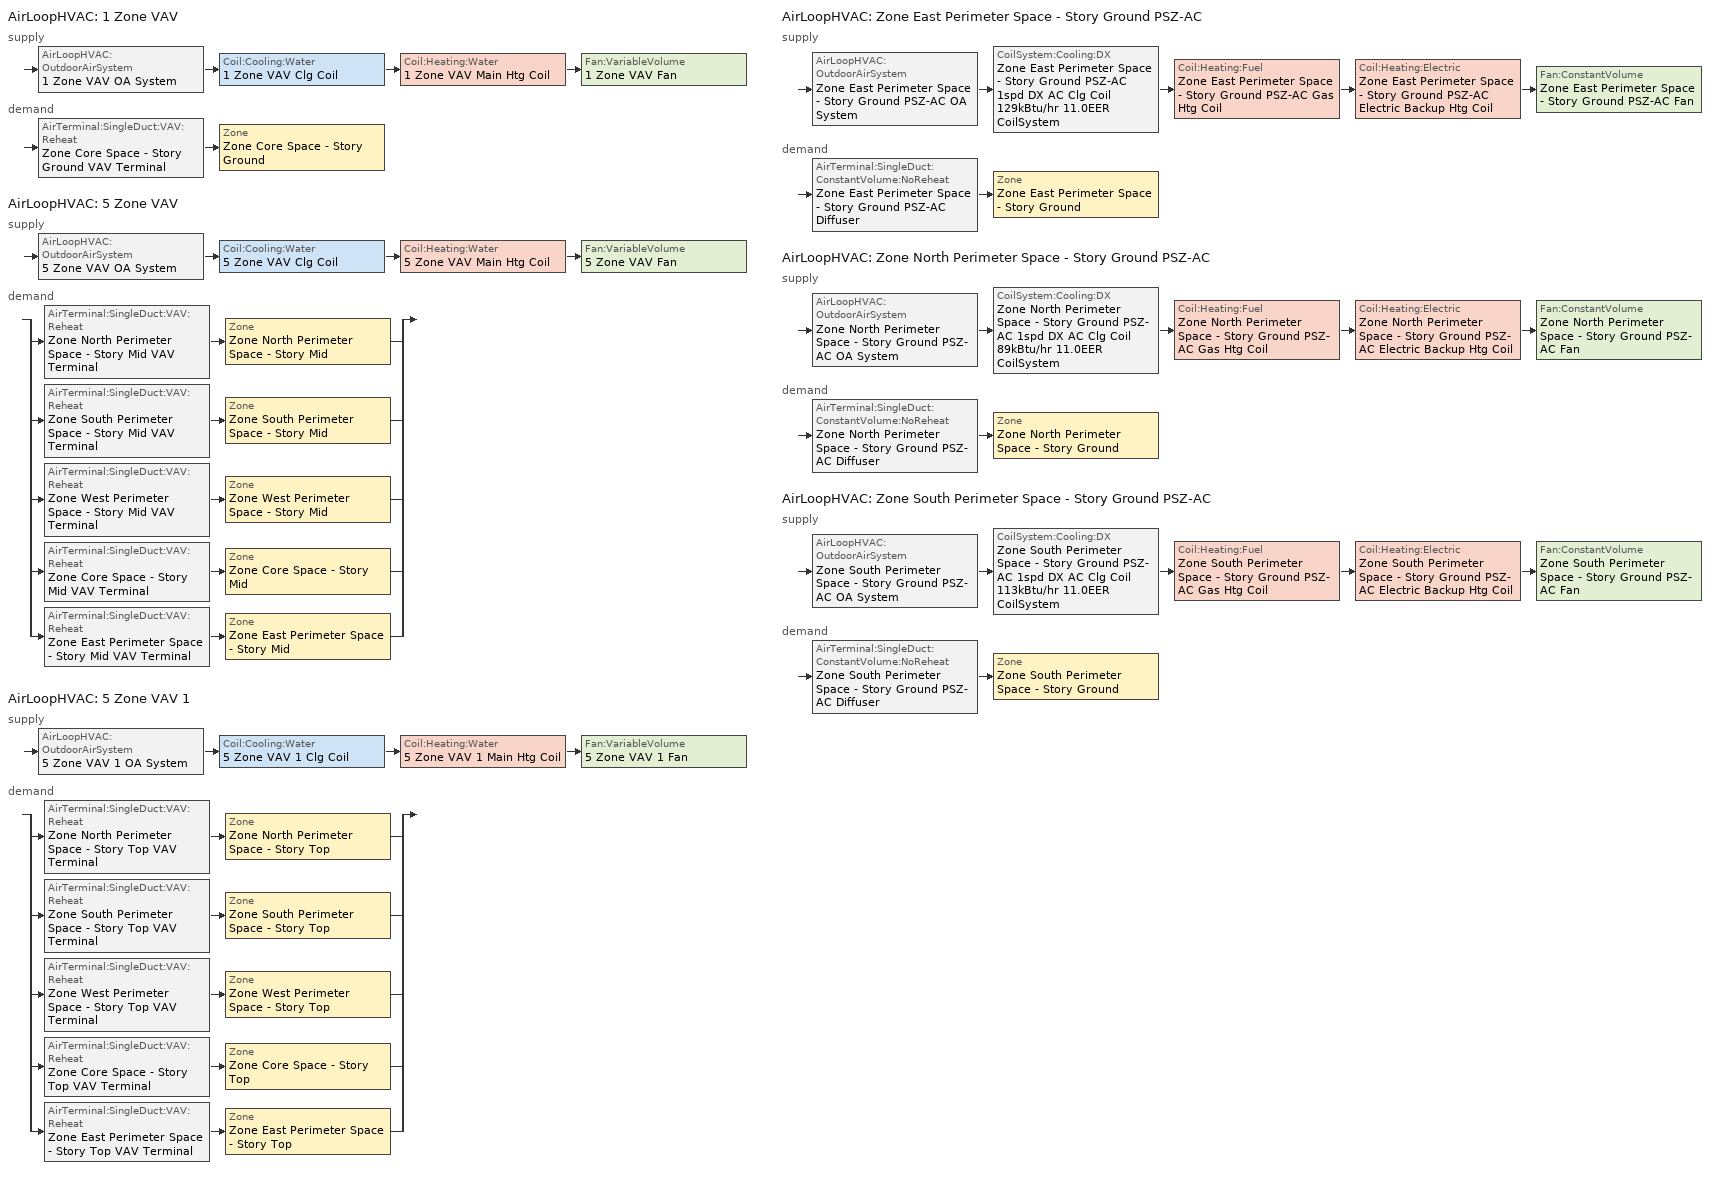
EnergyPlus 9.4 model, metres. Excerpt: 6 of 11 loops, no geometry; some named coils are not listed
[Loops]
AirLoopHVAC '1 Zone VAV'
 supply: AirLoopHVAC:OutdoorAirSystem '1 Zone VAV OA System' > Coil:Cooling:Water '1 Zone VAV Clg Coil' > Coil:Heating:Water '1 Zone VAV Main Htg Coil' > Fan:VariableVolume '1 Zone VAV Fan'
 demand: AirTerminal:SingleDuct:VAV:Reheat 'Zone Core Space - Story Ground VAV Terminal' > Zone 'Zone Core Space - Story Ground'
AirLoopHVAC '5 Zone VAV'
 supply: AirLoopHVAC:OutdoorAirSystem '5 Zone VAV OA System' > Coil:Cooling:Water '5 Zone VAV Clg Coil' > Coil:Heating:Water '5 Zone VAV Main Htg Coil' > Fan:VariableVolume '5 Zone VAV Fan'
 demand: split
  | AirTerminal:SingleDuct:VAV:Reheat 'Zone North Perimeter Space - Story Mid VAV Terminal' > Zone 'Zone North Perimeter Space - Story Mid'
  | AirTerminal:SingleDuct:VAV:Reheat 'Zone South Perimeter Space - Story Mid VAV Terminal' > Zone 'Zone South Perimeter Space - Story Mid'
  | AirTerminal:SingleDuct:VAV:Reheat 'Zone West Perimeter Space - Story Mid VAV Terminal' > Zone 'Zone West Perimeter Space - Story Mid'
  | AirTerminal:SingleDuct:VAV:Reheat 'Zone Core Space - Story Mid VAV Terminal' > Zone 'Zone Core Space - Story Mid'
  | AirTerminal:SingleDuct:VAV:Reheat 'Zone East Perimeter Space - Story Mid VAV Terminal' > Zone 'Zone East Perimeter Space - Story Mid'
AirLoopHVAC '5 Zone VAV 1'
 supply: AirLoopHVAC:OutdoorAirSystem '5 Zone VAV 1 OA System' > Coil:Cooling:Water '5 Zone VAV 1 Clg Coil' > Coil:Heating:Water '5 Zone VAV 1 Main Htg Coil' > Fan:VariableVolume '5 Zone VAV 1 Fan'
 demand: split
  | AirTerminal:SingleDuct:VAV:Reheat 'Zone North Perimeter Space - Story Top VAV Terminal' > Zone 'Zone North Perimeter Space - Story Top'
  | AirTerminal:SingleDuct:VAV:Reheat 'Zone South Perimeter Space - Story Top VAV Terminal' > Zone 'Zone South Perimeter Space - Story Top'
  | AirTerminal:SingleDuct:VAV:Reheat 'Zone West Perimeter Space - Story Top VAV Terminal' > Zone 'Zone West Perimeter Space - Story Top'
  | AirTerminal:SingleDuct:VAV:Reheat 'Zone Core Space - Story Top VAV Terminal' > Zone 'Zone Core Space - Story Top'
  | AirTerminal:SingleDuct:VAV:Reheat 'Zone East Perimeter Space - Story Top VAV Terminal' > Zone 'Zone East Perimeter Space - Story Top'
AirLoopHVAC 'Zone East Perimeter Space - Story Ground PSZ-AC'
 supply: AirLoopHVAC:OutdoorAirSystem 'Zone East Perimeter Space - Story Ground PSZ-AC OA System' > CoilSystem:Cooling:DX 'Zone East Perimeter Space - Story Ground PSZ-AC 1spd DX AC Clg Coil 129kBtu/hr 11.0EER CoilSystem' > Coil:Heating:Fuel 'Zone East Perimeter Space - Story Ground PSZ-AC Gas Htg Coil' > Coil:Heating:Electric 'Zone East Perimeter Space - Story Ground PSZ-AC Electric Backup Htg Coil' > Fan:ConstantVolume 'Zone East Perimeter Space - Story Ground PSZ-AC Fan'
 demand: AirTerminal:SingleDuct:ConstantVolume:NoReheat 'Zone East Perimeter Space - Story Ground PSZ-AC Diffuser' > Zone 'Zone East Perimeter Space - Story Ground'
AirLoopHVAC 'Zone North Perimeter Space - Story Ground PSZ-AC'
 supply: AirLoopHVAC:OutdoorAirSystem 'Zone North Perimeter Space - Story Ground PSZ-AC OA System' > CoilSystem:Cooling:DX 'Zone North Perimeter Space - Story Ground PSZ-AC 1spd DX AC Clg Coil 89kBtu/hr 11.0EER CoilSystem' > Coil:Heating:Fuel 'Zone North Perimeter Space - Story Ground PSZ-AC Gas Htg Coil' > Coil:Heating:Electric 'Zone North Perimeter Space - Story Ground PSZ-AC Electric Backup Htg Coil' > Fan:ConstantVolume 'Zone North Perimeter Space - Story Ground PSZ-AC Fan'
 demand: AirTerminal:SingleDuct:ConstantVolume:NoReheat 'Zone North Perimeter Space - Story Ground PSZ-AC Diffuser' > Zone 'Zone North Perimeter Space - Story Ground'
AirLoopHVAC 'Zone South Perimeter Space - Story Ground PSZ-AC'
 supply: AirLoopHVAC:OutdoorAirSystem 'Zone South Perimeter Space - Story Ground PSZ-AC OA System' > CoilSystem:Cooling:DX 'Zone South Perimeter Space - Story Ground PSZ-AC 1spd DX AC Clg Coil 113kBtu/hr 11.0EER CoilSystem' > Coil:Heating:Fuel 'Zone South Perimeter Space - Story Ground PSZ-AC Gas Htg Coil' > Coil:Heating:Electric 'Zone South Perimeter Space - Story Ground PSZ-AC Electric Backup Htg Coil' > Fan:ConstantVolume 'Zone South Perimeter Space - Story Ground PSZ-AC Fan'
 demand: AirTerminal:SingleDuct:ConstantVolume:NoReheat 'Zone South Perimeter Space - Story Ground PSZ-AC Diffuser' > Zone 'Zone South Perimeter Space - Story Ground'
[ZoneControl:Thermostat] Temperature Difference Between Cutout And Setpoint {deltaC}=0
Name | Zone or ZoneList | Control Type Schedule | Control 1
Zone Core Space - Story Ground Thermostat | Zone Core Space - Story Ground | Zone Core Space - Story Ground Thermostat Schedule | Office WholeBuilding - Md Office - 90.1-2010 Thermostat
Zone Core Space - Story Mid Thermostat | Zone Core Space - Story Mid | Zone Core Space - Story Mid Thermostat Schedule | Office WholeBuilding - Md Office - 90.1-2010 Thermostat 1
Zone Core Space - Story Top Thermostat | Zone Core Space - Story Top | Zone Core Space - Story Top Thermostat Schedule | Office WholeBuilding - Md Office - 90.1-2010 Thermostat 2
Zone East Perimeter Space - Story Ground Thermostat | Zone East Perimeter Space - Story Ground | Zone East Perimeter Space - Story Ground Thermostat Schedule | Office WholeBuilding - Md Office - 90.1-2010 Thermostat 3
Zone East Perimeter Space - Story Mid Thermostat | Zone East Perimeter Space - Story Mid | Zone East Perimeter Space - Story Mid Thermostat Schedule | Office WholeBuilding - Md Office - 90.1-2010 Thermostat 4
Zone East Perimeter Space - Story Top Thermostat | Zone East Perimeter Space - Story Top | Zone East Perimeter Space - Story Top Thermostat Schedule | Office WholeBuilding - Md Office - 90.1-2010 Thermostat 5
Zone North Perimeter Space - Story Ground Thermostat | Zone North Perimeter Space - Story Ground | Zone North Perimeter Space - Story Ground Thermostat Schedule | Office WholeBuilding - Md Office - 90.1-2010 Thermostat 6
Zone North Perimeter Space - Story Mid Thermostat | Zone North Perimeter Space - Story Mid | Zone North Perimeter Space - Story Mid Thermostat Schedule | Office WholeBuilding - Md Office - 90.1-2010 Thermostat 7
Zone North Perimeter Space - Story Top Thermostat | Zone North Perimeter Space - Story Top | Zone North Perimeter Space - Story Top Thermostat Schedule | Office WholeBuilding - Md Office - 90.1-2010 Thermostat 8
Zone South Perimeter Space - Story Ground Thermostat | Zone South Perimeter Space - Story Ground | Zone South Perimeter Space - Story Ground Thermostat Schedule | Office WholeBuilding - Md Office - 90.1-2010 Thermostat 9
Zone South Perimeter Space - Story Mid Thermostat | Zone South Perimeter Space - Story Mid | Zone South Perimeter Space - Story Mid Thermostat Schedule | Office WholeBuilding - Md Office - 90.1-2010 Thermostat 10
Zone South Perimeter Space - Story Top Thermostat | Zone South Perimeter Space - Story Top | Zone South Perimeter Space - Story Top Thermostat Schedule | Office WholeBuilding - Md Office - 90.1-2010 Thermostat 11
Zone West Perimeter Space - Story Mid Thermostat | Zone West Perimeter Space - Story Mid | Zone West Perimeter Space - Story Mid Thermostat Schedule | Office WholeBuilding - Md Office - 90.1-2010 Thermostat 13
Zone West Perimeter Space - Story Top Thermostat | Zone West Perimeter Space - Story Top | Zone West Perimeter Space - Story Top Thermostat Schedule | Office WholeBuilding - Md Office - 90.1-2010 Thermostat 14
[ThermostatSetpoint:DualSetpoint] Heating Setpoint Temperature Schedule=OfficeMedium HTGSETP_SCH_PACU_VAV_bot; Cooling Setpoint Temperature Schedule=OfficeMedium CLGSETP_SCH_NO_SETBACK
Office WholeBuilding - Md Office - 90.1-2010 Thermostat; Office WholeBuilding - Md Office - 90.1-2010 Thermostat 1; Office WholeBuilding - Md Office - 90.1-2010 Thermostat 2; Office WholeBuilding - Md Office - 90.1-2010 Thermostat 3; Office WholeBuilding - Md Office - 90.1-2010 Thermostat 4; Office WholeBuilding - Md Office - 90.1-2010 Thermostat 5; Office WholeBuilding - Md Office - 90.1-2010 Thermostat 6; Office WholeBuilding - Md Office - 90.1-2010 Thermostat 7; Office WholeBuilding - Md Office - 90.1-2010 Thermostat 8; Office WholeBuilding - Md Office - 90.1-2010 Thermostat 9; Office WholeBuilding - Md Office - 90.1-2010 Thermostat 10; Office WholeBuilding - Md Office - 90.1-2010 Thermostat 11; Office WholeBuilding - Md Office - 90.1-2010 Thermostat 13; Office WholeBuilding - Md Office - 90.1-2010 Thermostat 14
[AirTerminal:SingleDuct:VAV:Reheat] Availability Schedule=Always On Discrete; Maximum Air Flow Rate {m3/s}=Autosize; Zone Minimum Air Flow Input Method=Constant; Fixed Minimum Air Flow Rate {m3/s}=0; Maximum Hot Water or Steam Flow Rate {m3/s}=Autosize; Minimum Hot Water or Steam Flow Rate {m3/s}=0; Convergence Tolerance=0.001; Damper Heating Action=ReverseWithLimits; Maximum Flow per Zone Floor Area During Reheat {m3/s-m2}=Autocalculate; Maximum Flow Fraction During Reheat=0.5; Maximum Reheat Air Temperature {C}=40
Name | Constant Minimum Air Flow Fraction | Reheat Coil
Zone Core Space - Story Ground VAV Terminal | 0.2 | Zone Core Space - Story Ground Reheat Coil
Zone Core Space - Story Mid VAV Terminal | 0.338646 | Zone Core Space - Story Mid Reheat Coil
Zone Core Space - Story Top VAV Terminal | 0.324402 | Zone Core Space - Story Top Reheat Coil
Zone East Perimeter Space - Story Mid VAV Terminal | 0.2 | Zone East Perimeter Space - Story Mid Reheat Coil
Zone East Perimeter Space - Story Top VAV Terminal | 0.2 | Zone East Perimeter Space - Story Top Reheat Coil
Zone North Perimeter Space - Story Mid VAV Terminal | 0.2 | Zone North Perimeter Space - Story Mid Reheat Coil
Zone North Perimeter Space - Story Top VAV Terminal | 0.2 | Zone North Perimeter Space - Story Top Reheat Coil
Zone South Perimeter Space - Story Mid VAV Terminal | 0.2 | Zone South Perimeter Space - Story Mid Reheat Coil
Zone South Perimeter Space - Story Top VAV Terminal | 0.2 | Zone South Perimeter Space - Story Top Reheat Coil
Zone West Perimeter Space - Story Mid VAV Terminal | 0.2 | Zone West Perimeter Space - Story Mid Reheat Coil
Zone West Perimeter Space - Story Top VAV Terminal | 0.2 | Zone West Perimeter Space - Story Top Reheat Coil
[Coil:Heating:Water] Availability Schedule=Always On Discrete; U-Factor Times Area Value {W/K}=Autosize; Maximum Water Flow Rate {m3/s}=Autosize; Performance Input Method=UFactorTimesAreaAndDesignWaterFlowRate; Rated Capacity {W}=Autosize; Rated Inlet Water Temperature {C}=82.2222; Rated Inlet Air Temperature {C}=7.22222; Rated Outlet Water Temperature {C}=71.1111; Rated Outlet Air Temperature {C}=12.7778; Rated Ratio for Air and Water Convection=0.5
1 Zone VAV Main Htg Coil; 5 Zone VAV Main Htg Coil; 5 Zone VAV 1 Main Htg Coil
[Zone equipment]
Zone Core Space - Story Ground: Zone Core Space - Story Ground VAV Terminal
Zone Core Space - Story Mid: Zone Core Space - Story Mid VAV Terminal
Zone Core Space - Story Top: Zone Core Space - Story Top VAV Terminal
Zone East Perimeter Space - Story Ground: Zone East Perimeter Space - Story Ground PSZ-AC Diffuser
Zone East Perimeter Space - Story Mid: Zone East Perimeter Space - Story Mid VAV Terminal
Zone East Perimeter Space - Story Top: Zone East Perimeter Space - Story Top VAV Terminal
Zone North Perimeter Space - Story Ground: Zone North Perimeter Space - Story Ground PSZ-AC Diffuser
Zone North Perimeter Space - Story Mid: Zone North Perimeter Space - Story Mid VAV Terminal
Zone North Perimeter Space - Story Top: Zone North Perimeter Space - Story Top VAV Terminal
Zone South Perimeter Space - Story Ground: Zone South Perimeter Space - Story Ground PSZ-AC Diffuser
Zone South Perimeter Space - Story Mid: Zone South Perimeter Space - Story Mid VAV Terminal
Zone South Perimeter Space - Story Top: Zone South Perimeter Space - Story Top VAV Terminal
Zone West Perimeter Space - Story Mid: Zone West Perimeter Space - Story Mid VAV Terminal
Zone West Perimeter Space - Story Top: Zone West Perimeter Space - Story Top VAV Terminal
[Sizing:Zone] Zone Cooling Design Supply Air Temperature Input Method=SupplyAirTemperature; Zone Cooling Design Supply Air Temperature {C}=12.7778; Zone Cooling Design Supply Air Temperature Difference {deltaC}=11.11; Zone Heating Design Supply Air Temperature Input Method=SupplyAirTemperature; Zone Heating Design Supply Air Temperature Difference {deltaC}=11.11; Zone Cooling Design Supply Air Humidity Ratio {kgWater/kgDryAir}=0.0085; Zone Heating Design Supply Air Humidity Ratio {kgWater/kgDryAir}=0.008; Design Specification Outdoor Air Object=Office WholeBuilding - Md Office Ventilation; Cooling Design Air Flow Rate {m3/s}=0; Cooling Minimum Air Flow per Zone Floor Area {m3/s-m2}=0.000762; Cooling Minimum Air Flow {m3/s}=0; Cooling Minimum Air Flow Fraction=0; Heating Design Air Flow Method=DesignDay; Heating Design Air Flow Rate {m3/s}=0; Heating Maximum Air Flow per Zone Floor Area {m3/s-m2}=0.002032; Heating Maximum Air Flow {m3/s}=0.141576; Heating Maximum Air Flow Fraction=0.3; Account for Dedicated Outdoor Air System=No
Name | Zone Heating Design Supply Air Temperature {C} | Cooling Design Air Flow Method
Zone Core Space - Story Ground; Zone Core Space - Story Mid; Zone Core Space - Story Top; Zone East Perimeter Space - Story Mid; Zone East Perimeter Space - Story Top; Zone North Perimeter Space - Story Mid; Zone North Perimeter Space - Story Top; Zone South Perimeter Space - Story Mid; Zone South Perimeter Space - Story Top; Zone West Perimeter Space - Story Mid; Zone West Perimeter Space - Story Top | 40 | DesignDayWithLimit
Zone East Perimeter Space - Story Ground; Zone North Perimeter Space - Story Ground; Zone South Perimeter Space - Story Ground | 50 | DesignDay
[Controller:MechanicalVentilation] Demand Controlled Ventilation=No; Design Specification Outdoor Air Object Name 1=Office WholeBuilding - Md Office Ventilation
Name | Availability Schedule | System Outdoor Air Method | Zone or ZoneList Name 1 | Zone or ZoneList Name 2 | Design Specification Outdoor Air Object Name 2 | Zone or ZoneList Name 3 | Design Specification Outdoor Air Object Name 3 | Zone or ZoneList Name 4 | Design Specification Outdoor Air Object Name 4 | Zone or ZoneList Name 5 | Design Specification Outdoor Air Object Name 5
1 Zone VAV Vent Controller | 1 Zone VAV Occ Sch | ZoneSum | Zone Core Space - Story Ground
5 Zone VAV Vent Controller | 5 Zone VAV Occ Sch | ZoneSum | Zone Core Space - Story Mid | Zone East Perimeter Space - Story Mid | Office WholeBuilding - Md Office Ventilation | Zone North Perimeter Space - Story Mid | Office WholeBuilding - Md Office Ventilation | Zone South Perimeter Space - Story Mid | Office WholeBuilding - Md Office Ventilation | Zone West Perimeter Space - Story Mid | Office WholeBuilding - Md Office Ventilation
5 Zone VAV 1 Vent Controller | 5 Zone VAV 1 Occ Sch | VentilationRateProcedure | Zone Core Space - Story Top | Zone East Perimeter Space - Story Top | Office WholeBuilding - Md Office Ventilation | Zone North Perimeter Space - Story Top | Office WholeBuilding - Md Office Ventilation | Zone South Perimeter Space - Story Top | Office WholeBuilding - Md Office Ventilation | Zone West Perimeter Space - Story Top | Office WholeBuilding - Md Office Ventilation
Controller Mechanical Ventilation 1 | Zone East Perimeter Space - Story Ground PSZ-AC Occ Sch | ZoneSum | Zone East Perimeter Space - Story Ground
Controller Mechanical Ventilation 2 | Zone North Perimeter Space - Story Ground PSZ-AC Occ Sch | ZoneSum | Zone North Perimeter Space - Story Ground
Controller Mechanical Ventilation 3 | Zone South Perimeter Space - Story Ground PSZ-AC Occ Sch | ZoneSum | Zone South Perimeter Space - Story Ground
[DesignSpecification:OutdoorAir]
Office WholeBuilding - Md Office Ventilation: Outdoor Air Method=Sum; Outdoor Air Flow per Person {m3/s-person}=0; Outdoor Air Flow per Zone Floor Area {m3/s-m2}=0.0004318; Outdoor Air Flow per Zone {m3/s}=0; Outdoor Air Flow Air Changes per Hour {1/hr}=0
[AirTerminal:SingleDuct:ConstantVolume:NoReheat] Availability Schedule=Always On Discrete; Maximum Air Flow Rate {m3/s}=AutoSize
Zone East Perimeter Space - Story Ground PSZ-AC Diffuser; Zone North Perimeter Space - Story Ground PSZ-AC Diffuser; Zone South Perimeter Space - Story Ground PSZ-AC Diffuser
[AirLoopHVAC] Design Supply Air Flow Rate {m3/s}=AutoSize; Design Return Air Flow Fraction of Supply Air Flow=1
1 Zone VAV; 5 Zone VAV; 5 Zone VAV 1; Zone East Perimeter Space - Story Ground PSZ-AC; Zone North Perimeter Space - Story Ground PSZ-AC; Zone South Perimeter Space - Story Ground PSZ-AC
[Sizing:System] Type of Load to Size On=Sensible; Preheat Design Temperature {C}=7.22222; Preheat Design Humidity Ratio {kgWater/kgDryAir}=0.008; Precool Design Temperature {C}=12.7778; Precool Design Humidity Ratio {kgWater/kgDryAir}=0.008; Central Cooling Design Supply Air Temperature {C}=12.7778; Type of Zone Sum to Use=Coincident; 100% Outdoor Air in Cooling=No; 100% Outdoor Air in Heating=No; Central Cooling Design Supply Air Humidity Ratio {kgWater/kgDryAir}=0.0085; Central Heating Design Supply Air Humidity Ratio {kgWater/kgDryAir}=0.008; Cooling Supply Air Flow Rate Method=DesignDay; Cooling Supply Air Flow Rate {m3/s}=0; Cooling Supply Air Flow Rate Per Floor Area {m3/s-m2}=0.00996765; Cooling Fraction of Autosized Cooling Supply Air Flow Rate=1; Cooling Supply Air Flow Rate Per Unit Cooling Capacity {m3/s-W}=3.94755e-05; Heating Supply Air Flow Rate Method=DesignDay; Heating Supply Air Flow Rate {m3/s}=0; Heating Supply Air Flow Rate Per Floor Area {m3/s-m2}=0.00996765; Heating Fraction of Autosized Heating Supply Air Flow Rate=1; Heating Fraction of Autosized Cooling Supply Air Flow Rate=1; Heating Supply Air Flow Rate Per Unit Heating Capacity {m3/s-W}=3.15882e-05; System Outdoor Air Method=ZoneSum; Zone Maximum Outdoor Air Fraction=1; Cooling Design Capacity Method=CoolingDesignCapacity; Cooling Design Capacity {W}=Autosize; Cooling Design Capacity Per Floor Area {W/m2}=234.7; Fraction of Autosized Cooling Design Capacity=1; Heating Design Capacity Method=HeatingDesignCapacity; Heating Design Capacity {W}=Autosize; Heating Design Capacity Per Floor Area {W/m2}=157; Fraction of Autosized Heating Design Capacity=1; Central Cooling Capacity Control Method=OnOff
Name | Design Outdoor Air Flow Rate {m3/s} | Central Heating Maximum System Air Flow Ratio | Central Heating Design Supply Air Temperature {C}
1 Zone VAV | Autosize | 0.3 | 12.7778
5 Zone VAV | 60.1733 | 0.3 | 12.7778
5 Zone VAV 1 | 3.34296 | 0.3 | 12.7778
Zone East Perimeter Space - Story Ground PSZ-AC; Zone North Perimeter Space - Story Ground PSZ-AC; Zone South Perimeter Space - Story Ground PSZ-AC | Autosize | 1 | 50
[Controller:WaterCoil] Control Variable=Temperature; Actuator Variable=Flow; Maximum Actuated Flow {m3/s}=Autosize; Minimum Actuated Flow {m3/s}=0
Name | Action | Controller Convergence Tolerance {deltaC}
1 Zone VAV Clg Coil Controller; 5 Zone VAV Clg Coil Controller; 5 Zone VAV 1 Clg Coil Controller | Reverse | Autosize
1 Zone VAV Main Htg Coil Controller; 5 Zone VAV Main Htg Coil Controller; 5 Zone VAV 1 Main Htg Coil Controller | Normal | 0.0001
[Controller:OutdoorAir] Maximum Outdoor Air Flow Rate {m3/s}=Autosize; Economizer Control Type=DifferentialDryBulb; Economizer Control Action Type=ModulateFlow; Lockout Type=LockoutWithHeating; Minimum Limit Type=FixedMinimum; High Humidity Control=No; Control High Indoor Humidity Based on Outdoor Humidity Ratio=Yes
Name | Minimum Outdoor Air Flow Rate {m3/s} | Minimum Outdoor Air Schedule | Mechanical Ventilation Controller | Heat Recovery Bypass Control Type
1 Zone VAV OA Controller | Autosize | 1 Zone VAV Occ Sch | 1 Zone VAV Vent Controller | BypassWhenWithinEconomizerLimits
5 Zone VAV OA Controller | Autosize | 5 Zone VAV Occ Sch | 5 Zone VAV Vent Controller | BypassWhenOAFlowGreaterThanMinimum
5 Zone VAV 1 OA Controller | 0 | 5 Zone VAV 1 Occ Sch | 5 Zone VAV 1 Vent Controller | BypassWhenWithinEconomizerLimits
Zone East Perimeter Space - Story Ground PSZ-AC OA System Controller | Autosize | Zone East Perimeter Space - Story Ground PSZ-AC Occ Sch | Controller Mechanical Ventilation 1 | BypassWhenWithinEconomizerLimits
Zone North Perimeter Space - Story Ground PSZ-AC OA System Controller | Autosize | Zone North Perimeter Space - Story Ground PSZ-AC Occ Sch | Controller Mechanical Ventilation 2 | BypassWhenWithinEconomizerLimits
Zone South Perimeter Space - Story Ground PSZ-AC OA System Controller | Autosize | Zone South Perimeter Space - Story Ground PSZ-AC Occ Sch | Controller Mechanical Ventilation 3 | BypassWhenWithinEconomizerLimits
[SetpointManager:MixedAir] Control Variable=Temperature
Name | Setpoint Node or NodeList
1 Zone VAV Mixed Air Node OS Default SPM | 1 Zone VAV Mixed Air Node
1 Zone VAV Clg Coil Outlet Air Node OS Default SPM | 1 Zone VAV Clg Coil Outlet Air Node
1 Zone VAV Main Htg Coil Outlet Air Node OS Default SPM | 1 Zone VAV Main Htg Coil Outlet Air Node
5 Zone VAV Mixed Air Node OS Default SPM | 5 Zone VAV Mixed Air Node
5 Zone VAV Clg Coil Outlet Air Node OS Default SPM | 5 Zone VAV Clg Coil Outlet Air Node
5 Zone VAV Main Htg Coil Outlet Air Node OS Default SPM | 5 Zone VAV Main Htg Coil Outlet Air Node
5 Zone VAV 1 Mixed Air Node OS Default SPM | 5 Zone VAV 1 Mixed Air Node
5 Zone VAV 1 Clg Coil Outlet Air Node OS Default SPM | 5 Zone VAV 1 Clg Coil Outlet Air Node
5 Zone VAV 1 Main Htg Coil Outlet Air Node OS Default SPM | 5 Zone VAV 1 Main Htg Coil Outlet Air Node
Zone East Perimeter Space - Story Ground PSZ-AC Mixed Air Node OS Default SPM | Zone East Perimeter Space - Story Ground PSZ-AC Mixed Air Node
Zone East Perimeter Space - Story Ground PSZ-AC 1spd DX AC Clg Coil Outlet Air Node OS Default SPM | Zone East Perimeter Space - Story Ground PSZ-AC 1spd DX AC Clg Coil Outlet Air Node
Zone East Perimeter Space - Story Ground PSZ-AC Gas Htg Coil Outlet Air Node OS Default SPM | Zone East Perimeter Space - Story Ground PSZ-AC Gas Htg Coil Outlet Air Node
Zone East Perimeter Space - Story Ground PSZ-AC Electric Backup Htg Coil Outlet Air Node OS Default SPM | Zone East Perimeter Space - Story Ground PSZ-AC Electric Backup Htg Coil Outlet Air Node
Zone North Perimeter Space - Story Ground PSZ-AC Mixed Air Node OS Default SPM | Zone North Perimeter Space - Story Ground PSZ-AC Mixed Air Node
Zone North Perimeter Space - Story Ground PSZ-AC 1spd DX AC Clg Coil Outlet Air Node OS Default SPM | Zone North Perimeter Space - Story Ground PSZ-AC 1spd DX AC Clg Coil Outlet Air Node
Zone North Perimeter Space - Story Ground PSZ-AC Gas Htg Coil Outlet Air Node OS Default SPM | Zone North Perimeter Space - Story Ground PSZ-AC Gas Htg Coil Outlet Air Node
Zone North Perimeter Space - Story Ground PSZ-AC Electric Backup Htg Coil Outlet Air Node OS Default SPM | Zone North Perimeter Space - Story Ground PSZ-AC Electric Backup Htg Coil Outlet Air Node
Zone South Perimeter Space - Story Ground PSZ-AC Mixed Air Node OS Default SPM | Zone South Perimeter Space - Story Ground PSZ-AC Mixed Air Node
Zone South Perimeter Space - Story Ground PSZ-AC 1spd DX AC Clg Coil Outlet Air Node OS Default SPM | Zone South Perimeter Space - Story Ground PSZ-AC 1spd DX AC Clg Coil Outlet Air Node
Zone South Perimeter Space - Story Ground PSZ-AC Gas Htg Coil Outlet Air Node OS Default SPM | Zone South Perimeter Space - Story Ground PSZ-AC Gas Htg Coil Outlet Air Node
Zone South Perimeter Space - Story Ground PSZ-AC Electric Backup Htg Coil Outlet Air Node OS Default SPM | Zone South Perimeter Space - Story Ground PSZ-AC Electric Backup Htg Coil Outlet Air Node
[Coil:Cooling:Water] Availability Schedule=Always On Discrete; Design Water Flow Rate {m3/s}=Autosize; Design Air Flow Rate {m3/s}=Autosize; Design Inlet Water Temperature {C}=Autosize; Design Inlet Air Temperature {C}=Autosize; Design Outlet Air Temperature {C}=Autosize; Design Inlet Air Humidity Ratio {kgWater/kgDryAir}=Autosize; Design Outlet Air Humidity Ratio {kgWater/kgDryAir}=Autosize; Type of Analysis=SimpleAnalysis; Heat Exchanger Configuration=CrossFlow
1 Zone VAV Clg Coil; 5 Zone VAV Clg Coil; 5 Zone VAV 1 Clg Coil
[Fan:VariableVolume] Pressure Rise {Pa}=1389.92; Maximum Flow Rate {m3/s}=AutoSize; Fan Power Minimum Flow Rate Input Method=Fraction; Fan Power Minimum Air Flow Rate {m3/s}=0; Motor In Airstream Fraction=1; Fan Power Coefficient 5=0
Name | Availability Schedule | Fan Total Efficiency | Fan Power Minimum Flow Fraction | Motor Efficiency | Fan Power Coefficient 1 | Fan Power Coefficient 2 | Fan Power Coefficient 3 | Fan Power Coefficient 4
1 Zone VAV Fan | 1 Zone VAV Occ Sch | 0.59605 | 0.1 | 0.917 | 0.027828 | 0.026583 | -0.087069 | 1.03092
5 Zone VAV Fan | 5 Zone VAV Occ Sch | 0.6253 | 0.25 | 0.962 | 0.04076 | 0.0881 | -0.0729 | 0.9437
5 Zone VAV 1 Fan | 5 Zone VAV 1 Occ Sch | 0.6175 | 0.25 | 0.95 | 0.04076 | 0.0881 | -0.0729 | 0.9437
[SetpointManager:Scheduled]
1 Zone VAV Supply Air Setpoint Manager: Control Variable=Temperature; Schedule=Supply Air Temp - 55.0F; Setpoint Node or NodeList=1 Zone VAV Supply Outlet Node
[HeatExchanger:AirToAir:SensibleAndLatent]
5 Zone VAV ERV: Availability Schedule=Always On Discrete; Nominal Supply Air Flow Rate {m3/s}=Autosize; Sensible Effectiveness at 100% Heating Air Flow=0.5; Latent Effectiveness at 100% Heating Air Flow=0.5; Sensible Effectiveness at 75% Heating Air Flow=0.5; Latent Effectiveness at 75% Heating Air Flow=0.5; Sensible Effectiveness at 100% Cooling Air Flow=0.5; Latent Effectiveness at 100% Cooling Air Flow=0.5; Sensible Effectiveness at 75% Cooling Air Flow=0.5; Latent Effectiveness at 75% Cooling Air Flow=0.5; Nominal Electric Power {W}=466333; Supply Air Outlet Temperature Control=No; Heat Exchanger Type=Rotary; Frost Control Type=ExhaustOnly; Threshold Temperature {C}=-23.3; Initial Defrost Time Fraction=0.167; Rate of Defrost Time Fraction Increase {1/K}=1.44; Economizer Lockout=Yes
[SetpointManager:OutdoorAirPretreat]
Setpoint Manager Outdoor Air Pretreat 1: Control Variable=Temperature; Minimum Setpoint Temperature {C}=-99; Maximum Setpoint Temperature {C}=99; Minimum Setpoint Humidity Ratio {kgWater/kgDryAir}=1e-05; Maximum Setpoint Humidity Ratio {kgWater/kgDryAir}=1
[SetpointManager:Warmest] Control Variable=Temperature; Minimum Setpoint Temperature {C}=12.7778; Maximum Setpoint Temperature {C}=15.5556; Strategy=MaximumTemperature
Name | HVAC Air Loop | Setpoint Node or NodeList
5 Zone VAV SAT Warmest Reset | 5 Zone VAV | 5 Zone VAV Supply Outlet Node
5 Zone VAV 1 SAT Warmest Reset | 5 Zone VAV 1 | 5 Zone VAV 1 Supply Outlet Node
[CoilSystem:Cooling:DX] Availability Schedule=Always On Discrete
Name | Cooling Coil
Zone East Perimeter Space - Story Ground PSZ-AC 1spd DX AC Clg Coil 129kBtu/hr 11.0EER CoilSystem | Zone East Perimeter Space - Story Ground PSZ-AC 1spd DX AC Clg Coil 129kBtu/hr 11.0EER
Zone North Perimeter Space - Story Ground PSZ-AC 1spd DX AC Clg Coil 89kBtu/hr 11.0EER CoilSystem | Zone North Perimeter Space - Story Ground PSZ-AC 1spd DX AC Clg Coil 89kBtu/hr 11.0EER
Zone South Perimeter Space - Story Ground PSZ-AC 1spd DX AC Clg Coil 113kBtu/hr 11.0EER CoilSystem | Zone South Perimeter Space - Story Ground PSZ-AC 1spd DX AC Clg Coil 113kBtu/hr 11.0EER
[Coil:Cooling:DX:SingleSpeed] Availability Schedule=Always On Discrete; Gross Rated Total Cooling Capacity {W}=Autosize; Gross Rated Sensible Heat Ratio=Autosize; Gross Rated Cooling COP {W/W}=3.79883; Rated Air Flow Rate {m3/s}=Autosize; Rated Evaporator Fan Power Per Volume Flow Rate {W/(m3/s)}=773.3; Total Cooling Capacity Function of Temperature Curve=PSZ-Fine Storage DX Coil Cap-FT; Total Cooling Capacity Function of Flow Fraction Curve=DX Coil Cap-FF; Energy Input Ratio Function of Temperature Curve=PSZ-AC DX Coil EIR-FT; Energy Input Ratio Function of Flow Fraction Curve=Split DX Coil EIR-FF; Part Load Fraction Correlation Curve=HPACCOOLPLFFPLR; Minimum Outdoor Dry-Bulb Temperature for Compressor Operation {C}=-25; Condenser Type=AirCooled; Evaporative Condenser Effectiveness=0; Evaporative Condenser Air Flow Rate {m3/s}=Autosize; Evaporative Condenser Pump Rated Power Consumption {W}=Autosize; Crankcase Heater Capacity {W}=0; Maximum Outdoor Dry-Bulb Temperature for Crankcase Heater Operation {C}=0; Basin Heater Capacity {W/K}=0; Basin Heater Setpoint Temperature {C}=10
Zone East Perimeter Space - Story Ground PSZ-AC 1spd DX AC Clg Coil 129kBtu/hr 11.0EER; Zone North Perimeter Space - Story Ground PSZ-AC 1spd DX AC Clg Coil 89kBtu/hr 11.0EER; Zone South Perimeter Space - Story Ground PSZ-AC 1spd DX AC Clg Coil 113kBtu/hr 11.0EER
[Coil:Heating:Fuel] Availability Schedule=Always On Discrete; Fuel Type=NaturalGas; Burner Efficiency=0.8; Nominal Capacity {W}=AutoSize; Parasitic Electric Load {W}=0; Parasitic Fuel Load {W}=0
Zone East Perimeter Space - Story Ground PSZ-AC Gas Htg Coil; Zone North Perimeter Space - Story Ground PSZ-AC Gas Htg Coil; Zone South Perimeter Space - Story Ground PSZ-AC Gas Htg Coil
[Coil:Heating:Electric] Availability Schedule=Always On Discrete; Efficiency=1; Nominal Capacity {W}=Autosize
Zone East Perimeter Space - Story Ground PSZ-AC Electric Backup Htg Coil; Zone North Perimeter Space - Story Ground PSZ-AC Electric Backup Htg Coil; Zone South Perimeter Space - Story Ground PSZ-AC Electric Backup Htg Coil
[Fan:ConstantVolume] Pressure Rise {Pa}=622.722; Maximum Flow Rate {m3/s}=AutoSize; Motor In Airstream Fraction=1
Name | Availability Schedule | Fan Total Efficiency | Motor Efficiency
Zone East Perimeter Space - Story Ground PSZ-AC Fan | Zone East Perimeter Space - Story Ground PSZ-AC Occ Sch | 0.58175 | 0.895
Zone North Perimeter Space - Story Ground PSZ-AC Fan | Zone North Perimeter Space - Story Ground PSZ-AC Occ Sch | 0.56225 | 0.865
Zone South Perimeter Space - Story Ground PSZ-AC Fan | Zone South Perimeter Space - Story Ground PSZ-AC Occ Sch | 0.58175 | 0.895
[SetpointManager:SingleZone:Reheat] Control Variable=Temperature; Minimum Supply Air Temperature {C}=12.7778; Maximum Supply Air Temperature {C}=50
Name | Control Zone | Setpoint Node or NodeList
Zone East Perimeter Space - Story Ground Setpoint Manager SZ Reheat | Zone East Perimeter Space - Story Ground | Zone East Perimeter Space - Story Ground PSZ-AC Supply Outlet Node
Zone North Perimeter Space - Story Ground Setpoint Manager SZ Reheat | Zone North Perimeter Space - Story Ground | Zone North Perimeter Space - Story Ground PSZ-AC Supply Outlet Node
Zone South Perimeter Space - Story Ground Setpoint Manager SZ Reheat | Zone South Perimeter Space - Story Ground | Zone South Perimeter Space - Story Ground PSZ-AC Supply Outlet Node
[Schedule:Compact]
Zone Core Space - Story Ground Thermostat Schedule; Zone Core Space - Story Mid Thermostat Schedule; Zone Core Space - Story Top Thermostat Schedule; Zone East Perimeter Space - Story Ground Thermostat Schedule; Zone East Perimeter Space - Story Mid Thermostat Schedule; Zone East Perimeter Space - Story Top Thermostat Schedule; Zone North Perimeter Space - Story Ground Thermostat Schedule; Zone North Perimeter Space - Story Mid Thermostat Schedule; Zone North Perimeter Space - Story Top Thermostat Schedule; Zone South Perimeter Space - Story Ground Thermostat Schedule; Zone South Perimeter Space - Story Mid Thermostat Schedule; Zone South Perimeter Space - Story Top Thermostat Schedule; Zone West Perimeter Space - Story Mid Thermostat Schedule; Zone West Perimeter Space - Story Top Thermostat Schedule: Through: 12/31, For: AllDays, Until: 24:00, 4
[Schedule:Day:Interval]
OfficeMedium HTGSETP_SCH_PACU_VAV_bot Wkdy Day: No, 05:00, 15.6, 22:00, 21, 24:00, 15.6
OfficeMedium HTGSETP_SCH_PACU_VAV_bot Sat Day: No, 05:00, 15.6, 17:00, 21, 24:00, 15.6
OfficeMedium HTGSETP_SCH_PACU_VAV_bot Default; OfficeMedium HTGSETP_SCH_PACU_VAV_bot Summer Design Day: No, 24:00, 15.6
OfficeMedium HTGSETP_SCH_PACU_VAV_bot Winter Design Day: No, 05:00, 15.6, 06:00, 17.6, 07:00, 19.6, 22:00, 21, 24:00, 15.6
OfficeMedium CLGSETP_SCH_NO_SETBACK Default|WntrDsn|Sat|Wkdy Day; OfficeMedium CLGSETP_SCH_NO_SETBACK Default; OfficeMedium CLGSETP_SCH_NO_SETBACK Winter Design Day: No, 24:00, 24
OfficeMedium CLGSETP_SCH_NO_SETBACK Summer Design Day: No, 05:00, 26.7, 06:00, 25.7, 07:00, 25, 22:00, 24, 24:00, 26.7
1 Zone VAV Occ Sch Default; 5 Zone VAV Occ Sch Default; 5 Zone VAV 1 Occ Sch Default; Zone East Perimeter Space - Story Ground PSZ-AC Occ Sch Default; Zone North Perimeter Space - Story Ground PSZ-AC Occ Sch Default; Zone South Perimeter Space - Story Ground PSZ-AC Occ Sch Default: No, 07:00, 0, 18:00, 1, 24:00, 0
1 Zone VAV Occ Sch Saturday; 5 Zone VAV Occ Sch Saturday; 5 Zone VAV 1 Occ Sch Saturday; Zone East Perimeter Space - Story Ground PSZ-AC Occ Sch Saturday; Zone North Perimeter Space - Story Ground PSZ-AC Occ Sch Saturday; Zone South Perimeter Space - Story Ground PSZ-AC Occ Sch Saturday: No, 08:00, 0, 12:00, 1, 24:00, 0
1 Zone VAV Occ Sch Sunday; 5 Zone VAV Occ Sch Sunday; 5 Zone VAV 1 Occ Sch Sunday; Zone East Perimeter Space - Story Ground PSZ-AC Occ Sch Sunday; Zone North Perimeter Space - Story Ground PSZ-AC Occ Sch Sunday; Zone South Perimeter Space - Story Ground PSZ-AC Occ Sch Sunday: No, 24:00, 0
1 Zone VAV Occ Sch Summer Design Day; 1 Zone VAV Occ Sch Winter Design Day; 5 Zone VAV Occ Sch Summer Design Day; 5 Zone VAV Occ Sch Winter Design Day; 5 Zone VAV 1 Occ Sch Summer Design Day; 5 Zone VAV 1 Occ Sch Winter Design Day; Zone East Perimeter Space - Story Ground PSZ-AC Occ Sch Summer Design Day; Zone East Perimeter Space - Story Ground PSZ-AC Occ Sch Winter Design Day; Zone North Perimeter Space - Story Ground PSZ-AC Occ Sch Summer Design Day; Zone North Perimeter Space - Story Ground PSZ-AC Occ Sch Winter Design Day; Zone South Perimeter Space - Story Ground PSZ-AC Occ Sch Summer Design Day; Zone South Perimeter Space - Story Ground PSZ-AC Occ Sch Winter Design Day: No, 24:00, 1
Supply Air Temp - 55.0F Default: No, 24:00, 12.7778
[Schedule:Week:Daily]
OfficeMedium HTGSETP_SCH_PACU_VAV_bot Week Rule - Jan1-Jan3: OfficeMedium HTGSETP_SCH_PACU_VAV_bot Wkdy Day, OfficeMedium HTGSETP_SCH_PACU_VAV_bot Wkdy Day, OfficeMedium HTGSETP_SCH_PACU_VAV_bot Wkdy Day, OfficeMedium HTGSETP_SCH_PACU_VAV_bot Wkdy Day, OfficeMedium HTGSETP_SCH_PACU_VAV_bot Wkdy Day, OfficeMedium HTGSETP_SCH_PACU_VAV_bot Wkdy Day, OfficeMedium HTGSETP_SCH_PACU_VAV_bot Sat Day, OfficeMedium HTGSETP_SCH_PACU_VAV_bot Default, OfficeMedium HTGSETP_SCH_PACU_VAV_bot Summer Design Day, OfficeMedium HTGSETP_SCH_PACU_VAV_bot Winter Design Day, OfficeMedium HTGSETP_SCH_PACU_VAV_bot Default, OfficeMedium HTGSETP_SCH_PACU_VAV_bot Default
OfficeMedium HTGSETP_SCH_PACU_VAV_bot Week Rule - Jan4-Dec31: OfficeMedium HTGSETP_SCH_PACU_VAV_bot Default, OfficeMedium HTGSETP_SCH_PACU_VAV_bot Wkdy Day, OfficeMedium HTGSETP_SCH_PACU_VAV_bot Wkdy Day, OfficeMedium HTGSETP_SCH_PACU_VAV_bot Wkdy Day, OfficeMedium HTGSETP_SCH_PACU_VAV_bot Wkdy Day, OfficeMedium HTGSETP_SCH_PACU_VAV_bot Wkdy Day, OfficeMedium HTGSETP_SCH_PACU_VAV_bot Sat Day, OfficeMedium HTGSETP_SCH_PACU_VAV_bot Default, OfficeMedium HTGSETP_SCH_PACU_VAV_bot Summer Design Day, OfficeMedium HTGSETP_SCH_PACU_VAV_bot Winter Design Day, OfficeMedium HTGSETP_SCH_PACU_VAV_bot Default, OfficeMedium HTGSETP_SCH_PACU_VAV_bot Default
OfficeMedium CLGSETP_SCH_NO_SETBACK Week Rule - Jan1-Jan3: OfficeMedium CLGSETP_SCH_NO_SETBACK Default|WntrDsn|Sat|Wkdy Day, OfficeMedium CLGSETP_SCH_NO_SETBACK Default|WntrDsn|Sat|Wkdy Day, OfficeMedium CLGSETP_SCH_NO_SETBACK Default|WntrDsn|Sat|Wkdy Day, OfficeMedium CLGSETP_SCH_NO_SETBACK Default|WntrDsn|Sat|Wkdy Day, OfficeMedium CLGSETP_SCH_NO_SETBACK Default|WntrDsn|Sat|Wkdy Day, OfficeMedium CLGSETP_SCH_NO_SETBACK Default|WntrDsn|Sat|Wkdy Day, OfficeMedium CLGSETP_SCH_NO_SETBACK Default|WntrDsn|Sat|Wkdy Day, OfficeMedium CLGSETP_SCH_NO_SETBACK Default, OfficeMedium CLGSETP_SCH_NO_SETBACK Summer Design Day, OfficeMedium CLGSETP_SCH_NO_SETBACK Winter Design Day, OfficeMedium CLGSETP_SCH_NO_SETBACK Default, OfficeMedium CLGSETP_SCH_NO_SETBACK Default
OfficeMedium CLGSETP_SCH_NO_SETBACK Week Rule - Jan4-Dec31: OfficeMedium CLGSETP_SCH_NO_SETBACK Default, OfficeMedium CLGSETP_SCH_NO_SETBACK Default|WntrDsn|Sat|Wkdy Day, OfficeMedium CLGSETP_SCH_NO_SETBACK Default|WntrDsn|Sat|Wkdy Day, OfficeMedium CLGSETP_SCH_NO_SETBACK Default|WntrDsn|Sat|Wkdy Day, OfficeMedium CLGSETP_SCH_NO_SETBACK Default|WntrDsn|Sat|Wkdy Day, OfficeMedium CLGSETP_SCH_NO_SETBACK Default|WntrDsn|Sat|Wkdy Day, OfficeMedium CLGSETP_SCH_NO_SETBACK Default|WntrDsn|Sat|Wkdy Day, OfficeMedium CLGSETP_SCH_NO_SETBACK Default, OfficeMedium CLGSETP_SCH_NO_SETBACK Summer Design Day, OfficeMedium CLGSETP_SCH_NO_SETBACK Winter Design Day, OfficeMedium CLGSETP_SCH_NO_SETBACK Default, OfficeMedium CLGSETP_SCH_NO_SETBACK Default
1 Zone VAV Occ Sch Week Rule - Jan1-Jan3: 1 Zone VAV Occ Sch Default, 1 Zone VAV Occ Sch Default, 1 Zone VAV Occ Sch Default, 1 Zone VAV Occ Sch Default, 1 Zone VAV Occ Sch Default, 1 Zone VAV Occ Sch Default, 1 Zone VAV Occ Sch Saturday, 1 Zone VAV Occ Sch Default, 1 Zone VAV Occ Sch Summer Design Day, 1 Zone VAV Occ Sch Winter Design Day, 1 Zone VAV Occ Sch Default, 1 Zone VAV Occ Sch Default
1 Zone VAV Occ Sch Week Rule - Jan4-Dec31: 1 Zone VAV Occ Sch Sunday, 1 Zone VAV Occ Sch Default, 1 Zone VAV Occ Sch Default, 1 Zone VAV Occ Sch Default, 1 Zone VAV Occ Sch Default, 1 Zone VAV Occ Sch Default, 1 Zone VAV Occ Sch Saturday, 1 Zone VAV Occ Sch Default, 1 Zone VAV Occ Sch Summer Design Day, 1 Zone VAV Occ Sch Winter Design Day, 1 Zone VAV Occ Sch Default, 1 Zone VAV Occ Sch Default
5 Zone VAV Occ Sch Week Rule - Jan1-Jan3: 5 Zone VAV Occ Sch Default, 5 Zone VAV Occ Sch Default, 5 Zone VAV Occ Sch Default, 5 Zone VAV Occ Sch Default, 5 Zone VAV Occ Sch Default, 5 Zone VAV Occ Sch Default, 5 Zone VAV Occ Sch Saturday, 5 Zone VAV Occ Sch Default, 5 Zone VAV Occ Sch Summer Design Day, 5 Zone VAV Occ Sch Winter Design Day, 5 Zone VAV Occ Sch Default, 5 Zone VAV Occ Sch Default
5 Zone VAV Occ Sch Week Rule - Jan4-Dec31: 5 Zone VAV Occ Sch Sunday, 5 Zone VAV Occ Sch Default, 5 Zone VAV Occ Sch Default, 5 Zone VAV Occ Sch Default, 5 Zone VAV Occ Sch Default, 5 Zone VAV Occ Sch Default, 5 Zone VAV Occ Sch Saturday, 5 Zone VAV Occ Sch Default, 5 Zone VAV Occ Sch Summer Design Day, 5 Zone VAV Occ Sch Winter Design Day, 5 Zone VAV Occ Sch Default, 5 Zone VAV Occ Sch Default
5 Zone VAV 1 Occ Sch Week Rule - Jan1-Jan3: 5 Zone VAV 1 Occ Sch Default, 5 Zone VAV 1 Occ Sch Default, 5 Zone VAV 1 Occ Sch Default, 5 Zone VAV 1 Occ Sch Default, 5 Zone VAV 1 Occ Sch Default, 5 Zone VAV 1 Occ Sch Default, 5 Zone VAV 1 Occ Sch Saturday, 5 Zone VAV 1 Occ Sch Default, 5 Zone VAV 1 Occ Sch Summer Design Day, 5 Zone VAV 1 Occ Sch Winter Design Day, 5 Zone VAV 1 Occ Sch Default, 5 Zone VAV 1 Occ Sch Default
5 Zone VAV 1 Occ Sch Week Rule - Jan4-Dec31: 5 Zone VAV 1 Occ Sch Sunday, 5 Zone VAV 1 Occ Sch Default, 5 Zone VAV 1 Occ Sch Default, 5 Zone VAV 1 Occ Sch Default, 5 Zone VAV 1 Occ Sch Default, 5 Zone VAV 1 Occ Sch Default, 5 Zone VAV 1 Occ Sch Saturday, 5 Zone VAV 1 Occ Sch Default, 5 Zone VAV 1 Occ Sch Summer Design Day, 5 Zone VAV 1 Occ Sch Winter Design Day, 5 Zone VAV 1 Occ Sch Default, 5 Zone VAV 1 Occ Sch Default
Zone East Perimeter Space - Story Ground PSZ-AC Occ Sch Week Rule - Jan1-Jan3: Zone East Perimeter Space - Story Ground PSZ-AC Occ Sch Default, Zone East Perimeter Space - Story Ground PSZ-AC Occ Sch Default, Zone East Perimeter Space - Story Ground PSZ-AC Occ Sch Default, Zone East Perimeter Space - Story Ground PSZ-AC Occ Sch Default, Zone East Perimeter Space - Story Ground PSZ-AC Occ Sch Default, Zone East Perimeter Space - Story Ground PSZ-AC Occ Sch Default, Zone East Perimeter Space - Story Ground PSZ-AC Occ Sch Saturday, Zone East Perimeter Space - Story Ground PSZ-AC Occ Sch Default, Zone East Perimeter Space - Story Ground PSZ-AC Occ Sch Summer Design Day, Zone East Perimeter Space - Story Ground PSZ-AC Occ Sch Winter Design Day, Zone East Perimeter Space - Story Ground PSZ-AC Occ Sch Default, Zone East Perimeter Space - Story Ground PSZ-AC Occ Sch Default
Zone East Perimeter Space - Story Ground PSZ-AC Occ Sch Week Rule - Jan4-Dec31: Zone East Perimeter Space - Story Ground PSZ-AC Occ Sch Sunday, Zone East Perimeter Space - Story Ground PSZ-AC Occ Sch Default, Zone East Perimeter Space - Story Ground PSZ-AC Occ Sch Default, Zone East Perimeter Space - Story Ground PSZ-AC Occ Sch Default, Zone East Perimeter Space - Story Ground PSZ-AC Occ Sch Default, Zone East Perimeter Space - Story Ground PSZ-AC Occ Sch Default, Zone East Perimeter Space - Story Ground PSZ-AC Occ Sch Saturday, Zone East Perimeter Space - Story Ground PSZ-AC Occ Sch Default, Zone East Perimeter Space - Story Ground PSZ-AC Occ Sch Summer Design Day, Zone East Perimeter Space - Story Ground PSZ-AC Occ Sch Winter Design Day, Zone East Perimeter Space - Story Ground PSZ-AC Occ Sch Default, Zone East Perimeter Space - Story Ground PSZ-AC Occ Sch Default
Zone North Perimeter Space - Story Ground PSZ-AC Occ Sch Week Rule - Jan1-Jan3: Zone North Perimeter Space - Story Ground PSZ-AC Occ Sch Default, Zone North Perimeter Space - Story Ground PSZ-AC Occ Sch Default, Zone North Perimeter Space - Story Ground PSZ-AC Occ Sch Default, Zone North Perimeter Space - Story Ground PSZ-AC Occ Sch Default, Zone North Perimeter Space - Story Ground PSZ-AC Occ Sch Default, Zone North Perimeter Space - Story Ground PSZ-AC Occ Sch Default, Zone North Perimeter Space - Story Ground PSZ-AC Occ Sch Saturday, Zone North Perimeter Space - Story Ground PSZ-AC Occ Sch Default, Zone North Perimeter Space - Story Ground PSZ-AC Occ Sch Summer Design Day, Zone North Perimeter Space - Story Ground PSZ-AC Occ Sch Winter Design Day, Zone North Perimeter Space - Story Ground PSZ-AC Occ Sch Default, Zone North Perimeter Space - Story Ground PSZ-AC Occ Sch Default
Zone North Perimeter Space - Story Ground PSZ-AC Occ Sch Week Rule - Jan4-Dec31: Zone North Perimeter Space - Story Ground PSZ-AC Occ Sch Sunday, Zone North Perimeter Space - Story Ground PSZ-AC Occ Sch Default, Zone North Perimeter Space - Story Ground PSZ-AC Occ Sch Default, Zone North Perimeter Space - Story Ground PSZ-AC Occ Sch Default, Zone North Perimeter Space - Story Ground PSZ-AC Occ Sch Default, Zone North Perimeter Space - Story Ground PSZ-AC Occ Sch Default, Zone North Perimeter Space - Story Ground PSZ-AC Occ Sch Saturday, Zone North Perimeter Space - Story Ground PSZ-AC Occ Sch Default, Zone North Perimeter Space - Story Ground PSZ-AC Occ Sch Summer Design Day, Zone North Perimeter Space - Story Ground PSZ-AC Occ Sch Winter Design Day, Zone North Perimeter Space - Story Ground PSZ-AC Occ Sch Default, Zone North Perimeter Space - Story Ground PSZ-AC Occ Sch Default
Zone South Perimeter Space - Story Ground PSZ-AC Occ Sch Week Rule - Jan1-Jan3: Zone South Perimeter Space - Story Ground PSZ-AC Occ Sch Default, Zone South Perimeter Space - Story Ground PSZ-AC Occ Sch Default, Zone South Perimeter Space - Story Ground PSZ-AC Occ Sch Default, Zone South Perimeter Space - Story Ground PSZ-AC Occ Sch Default, Zone South Perimeter Space - Story Ground PSZ-AC Occ Sch Default, Zone South Perimeter Space - Story Ground PSZ-AC Occ Sch Default, Zone South Perimeter Space - Story Ground PSZ-AC Occ Sch Saturday, Zone South Perimeter Space - Story Ground PSZ-AC Occ Sch Default, Zone South Perimeter Space - Story Ground PSZ-AC Occ Sch Summer Design Day, Zone South Perimeter Space - Story Ground PSZ-AC Occ Sch Winter Design Day, Zone South Perimeter Space - Story Ground PSZ-AC Occ Sch Default, Zone South Perimeter Space - Story Ground PSZ-AC Occ Sch Default
Zone South Perimeter Space - Story Ground PSZ-AC Occ Sch Week Rule - Jan4-Dec31: Zone South Perimeter Space - Story Ground PSZ-AC Occ Sch Sunday, Zone South Perimeter Space - Story Ground PSZ-AC Occ Sch Default, Zone South Perimeter Space - Story Ground PSZ-AC Occ Sch Default, Zone South Perimeter Space - Story Ground PSZ-AC Occ Sch Default, Zone South Perimeter Space - Story Ground PSZ-AC Occ Sch Default, Zone South Perimeter Space - Story Ground PSZ-AC Occ Sch Default, Zone South Perimeter Space - Story Ground PSZ-AC Occ Sch Saturday, Zone South Perimeter Space - Story Ground PSZ-AC Occ Sch Default, Zone South Perimeter Space - Story Ground PSZ-AC Occ Sch Summer Design Day, Zone South Perimeter Space - Story Ground PSZ-AC Occ Sch Winter Design Day, Zone South Perimeter Space - Story Ground PSZ-AC Occ Sch Default, Zone South Perimeter Space - Story Ground PSZ-AC Occ Sch Default
Supply Air Temp - 55.0F Week Rule - Jan1-Dec31: Supply Air Temp - 55.0F Default, Supply Air Temp - 55.0F Default, Supply Air Temp - 55.0F Default, Supply Air Temp - 55.0F Default, Supply Air Temp - 55.0F Default, Supply Air Temp - 55.0F Default, Supply Air Temp - 55.0F Default, Supply Air Temp - 55.0F Default, Supply Air Temp - 55.0F Default, Supply Air Temp - 55.0F Default, Supply Air Temp - 55.0F Default, Supply Air Temp - 55.0F Default
[Schedule:Year]
OfficeMedium HTGSETP_SCH_PACU_VAV_bot: OfficeMedium HTGSETP_SCH_PACU_VAV_bot Week Rule - Jan1-Jan3, 1, 1, 1, 3, OfficeMedium HTGSETP_SCH_PACU_VAV_bot Week Rule - Jan4-Dec31, 1, 4, 12, 31
OfficeMedium CLGSETP_SCH_NO_SETBACK: OfficeMedium CLGSETP_SCH_NO_SETBACK Week Rule - Jan1-Jan3, 1, 1, 1, 3, OfficeMedium CLGSETP_SCH_NO_SETBACK Week Rule - Jan4-Dec31, 1, 4, 12, 31
1 Zone VAV Occ Sch: 1 Zone VAV Occ Sch Week Rule - Jan1-Jan3, 1, 1, 1, 3, 1 Zone VAV Occ Sch Week Rule - Jan4-Dec31, 1, 4, 12, 31
5 Zone VAV Occ Sch: 5 Zone VAV Occ Sch Week Rule - Jan1-Jan3, 1, 1, 1, 3, 5 Zone VAV Occ Sch Week Rule - Jan4-Dec31, 1, 4, 12, 31
5 Zone VAV 1 Occ Sch: 5 Zone VAV 1 Occ Sch Week Rule - Jan1-Jan3, 1, 1, 1, 3, 5 Zone VAV 1 Occ Sch Week Rule - Jan4-Dec31, 1, 4, 12, 31
Zone East Perimeter Space - Story Ground PSZ-AC Occ Sch: Zone East Perimeter Space - Story Ground PSZ-AC Occ Sch Week Rule - Jan1-Jan3, 1, 1, 1, 3, Zone East Perimeter Space - Story Ground PSZ-AC Occ Sch Week Rule - Jan4-Dec31, 1, 4, 12, 31
Zone North Perimeter Space - Story Ground PSZ-AC Occ Sch: Zone North Perimeter Space - Story Ground PSZ-AC Occ Sch Week Rule - Jan1-Jan3, 1, 1, 1, 3, Zone North Perimeter Space - Story Ground PSZ-AC Occ Sch Week Rule - Jan4-Dec31, 1, 4, 12, 31
Zone South Perimeter Space - Story Ground PSZ-AC Occ Sch: Zone South Perimeter Space - Story Ground PSZ-AC Occ Sch Week Rule - Jan1-Jan3, 1, 1, 1, 3, Zone South Perimeter Space - Story Ground PSZ-AC Occ Sch Week Rule - Jan4-Dec31, 1, 4, 12, 31
Supply Air Temp - 55.0F: Supply Air Temp - 55.0F Week Rule - Jan1-Dec31, 1, 1, 12, 31
[Schedule:Constant]
Always On Discrete: Hourly Value=1
[Curve:Biquadratic] Minimum Value of x {BasedOnField A2}=12.77778; Maximum Value of x {BasedOnField A2}=23.88889; Minimum Value of y {BasedOnField A3}=23.88889; Maximum Value of y {BasedOnField A3}=46.11111
Name | Coefficient1 Constant | Coefficient2 x | Coefficient3 x**2 | Coefficient4 y | Coefficient5 y**2 | Coefficient6 x*y
PSZ-Fine Storage DX Coil Cap-FT | 0.942588 | 0.00954335 | 0.00068377 | -0.0110427 | 5.249e-06 | -9.72e-06
PSZ-AC DX Coil EIR-FT | 0.342414 | 0.034885 | -0.0006237 | 0.00497722 | 0.000437951 | -0.000728028
[Curve:Quadratic]
Name | Coefficient1 Constant | Coefficient2 x | Coefficient3 x**2 | Minimum Value of x {BasedOnField A2} | Maximum Value of x {BasedOnField A2}
DX Coil Cap-FF | 0.8 | 0.2 | 0 | 0.5 | 1.5
Split DX Coil EIR-FF | 1.1552 | -0.1808 | 0.0256 | 0.5 | 1.5
HPACCOOLPLFFPLR | 0.85 | 0.15 | 0 | 0 | 1
